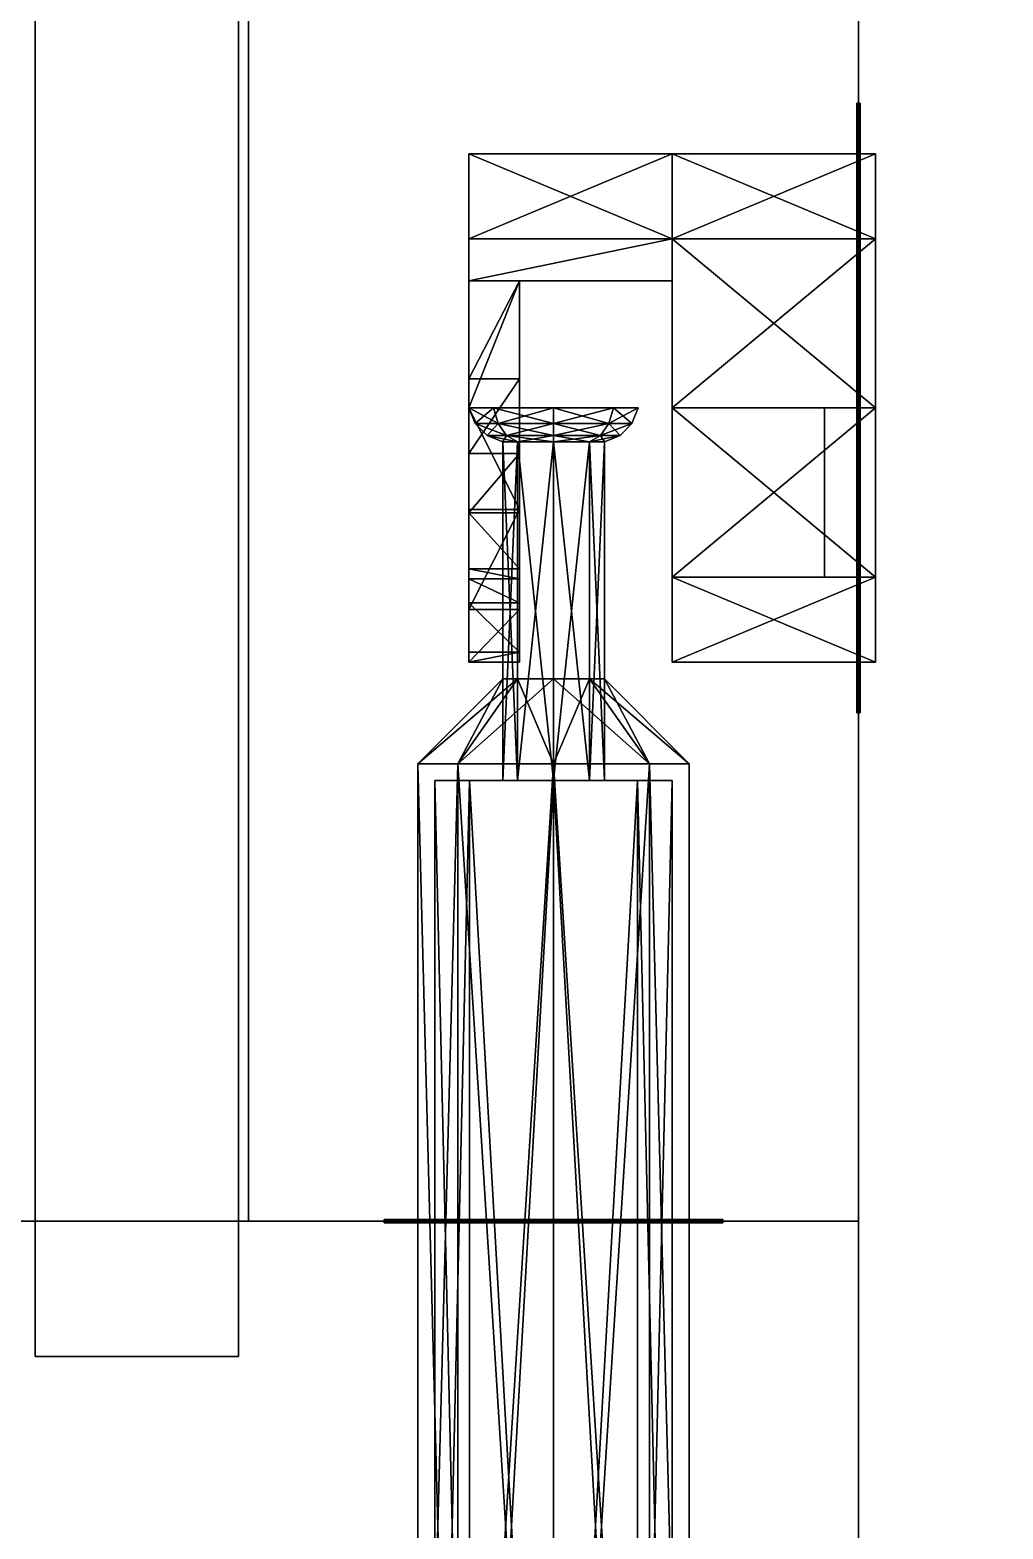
# Model space of a CAD drawing. Extents: x -150 to 2334, y -150 to 2984.
# Drawn here: x 2139.55 to 2168.26, y 767.37 to 811.61 of the extents above; entities that cross this region are included whole.
import ezdxf

# ---------------------------------------------------------------- set-up
doc = ezdxf.new("R2010")
doc.units = 0
for name, color, linetype in [('LAYER0', 7, 'CONTINUOUS'), ('LAYER243', 7, 'CONTINUOUS'), ('LAYER277', 7, 'CONTINUOUS'), ('LAYER310', 7, 'CONTINUOUS'), ('LAYER321', 7, 'CONTINUOUS'), ('LAYER328', 7, 'CONTINUOUS'), ('LAYER5', 7, 'CONTINUOUS'), ('LAYER710', 9, 'CONTINUOUS'), ('LAYER712', 7, 'CONTINUOUS'), ('LAYER713', 7, 'CONTINUOUS'), ('LAYER714', 254, 'CONTINUOUS'), ('LAYER716', 7, 'CONTINUOUS')]:
    doc.layers.add(name, color=color, linetype=linetype)

msp = doc.modelspace()

# ---------------------------------------------------------------- linework, layer by layer
at = {"layer": 'LAYER0', "invisible_edges": 1}
for points in [[(2334, 2984, -5), (-150, -150, -5), (-150, 2984, -5), (2334, 2984, -5)], [(-150, -150, -5), (2334, 2984, -5), (2334, -150, -5), (-150, -150, -5)], [(2334, -150), (-150, 2984), (-150, -150), (2334, -150)], [(-150, 2984), (2334, -150), (2334, 2984), (-150, 2984)]]:
    msp.add_3dface(points, dxfattribs=at)
at = {"layer": 'LAYER243', "invisible_edges": 1}
for points in [[(2164, 776.458), (1614, 758.458), (1614, 776.458), (2164, 776.458)], [(1614, 758.458), (2164, 776.458), (2164, 758.458), (1614, 758.458)], [(2164, 758.458, 2350), (1614, 776.458, 2350), (1614, 758.458, 2350), (2164, 758.458, 2350)], [(1614, 776.458, 2350), (2164, 758.458, 2350), (2164, 776.458, 2350), (1614, 776.458, 2350)], [(1614, 776.458, 2350), (2164, 776.458), (1614, 776.458), (1614, 776.458, 2350)], [(2164, 776.458), (1614, 776.458, 2350), (2164, 776.458, 2350), (2164, 776.458)], [(2164, 776.458), (2164, 758.458, 2350), (2164, 758.458), (2164, 776.458)], [(2164, 758.458, 2350), (2164, 776.458), (2164, 776.458, 2350), (2164, 758.458, 2350)]]:
    msp.add_3dface(points, dxfattribs=at)
at = {"layer": 'LAYER277', "invisible_edges": 1}
for points in [[(2164, 776.455, 80), (1614, 1489.125, 80), (2164, 1489.125, 80), (2164, 776.455, 80)], [(1614, 1489.125, 80), (2164, 776.455, 80), (1614, 776.455, 80), (1614, 1489.125, 80)], [(1614, 776.455, 98), (2164, 1489.125, 98), (1614, 1489.125, 98), (1614, 776.455, 98)], [(2164, 1489.125, 98), (1614, 776.455, 98), (2164, 776.455, 98), (2164, 1489.125, 98)], [(2164, 1489.125, 98), (2164, 776.455, 80), (2164, 1489.125, 80), (2164, 1489.125, 98)], [(2164, 776.455, 80), (2164, 1489.125, 98), (2164, 776.455, 98), (2164, 776.455, 80)], [(2164, 776.455, 80), (1614, 776.455, 98), (1614, 776.455, 80), (2164, 776.455, 80)], [(1614, 776.455, 98), (2164, 776.455, 80), (2164, 776.455, 98), (1614, 776.455, 98)]]:
    msp.add_3dface(points, dxfattribs=at)
at = {"layer": 'LAYER310', "invisible_edges": 1}
for points in [[(2164, 1489.125, 2349), (1614, 776.455, 2349), (2164, 776.455, 2349), (2164, 1489.125, 2349)], [(1614, 776.455, 2349), (2164, 1489.125, 2349), (1614, 1489.125, 2349), (1614, 776.455, 2349)], [(1614, 1489.125, 2331), (2164, 776.455, 2331), (1614, 776.455, 2331), (1614, 1489.125, 2331)], [(2164, 776.455, 2331), (1614, 1489.125, 2331), (2164, 1489.125, 2331), (2164, 776.455, 2331)], [(2164, 776.455, 2331), (2164, 1489.125, 2349), (2164, 776.455, 2349), (2164, 776.455, 2331)], [(2164, 1489.125, 2349), (2164, 776.455, 2331), (2164, 1489.125, 2331), (2164, 1489.125, 2349)], [(2164, 776.455, 2331), (1614, 776.455, 2349), (1614, 776.455, 2331), (2164, 776.455, 2331)], [(1614, 776.455, 2349), (2164, 776.455, 2331), (2164, 776.455, 2349), (1614, 776.455, 2349)]]:
    msp.add_3dface(points, dxfattribs=at)
at = {"layer": 'LAYER321', "invisible_edges": 1}
for points in [[(2139.7, 772.458, 2335), (2139.7, 1493.128, 94), (2139.7, 772.458, 94), (2139.7, 772.458, 2335)], [(2139.7, 1493.128, 94), (2139.7, 772.458, 2335), (2139.7, 1493.128, 2335), (2139.7, 1493.128, 94)], [(2145.7, 772.458, 94), (2139.7, 1493.128, 94), (2145.7, 1493.128, 94), (2145.7, 772.458, 94)], [(2139.7, 1493.128, 94), (2145.7, 772.458, 94), (2139.7, 772.458, 94), (2139.7, 1493.128, 94)], [(2139.7, 772.458, 2335), (2145.7, 1493.128, 2335), (2139.7, 1493.128, 2335), (2139.7, 772.458, 2335)], [(2145.7, 1493.128, 2335), (2139.7, 772.458, 2335), (2145.7, 772.458, 2335), (2145.7, 1493.128, 2335)], [(2145.7, 1493.128, 2335), (2145.7, 772.458, 94), (2145.7, 1493.128, 94), (2145.7, 1493.128, 2335)], [(2145.7, 772.458, 94), (2145.7, 1493.128, 2335), (2145.7, 772.458, 2335), (2145.7, 772.458, 94)], [(2145.7, 772.458, 94), (2139.7, 772.458, 2335), (2139.7, 772.458, 94), (2145.7, 772.458, 94)], [(2139.7, 772.458, 2335), (2145.7, 772.458, 94), (2145.7, 772.458, 2335), (2139.7, 772.458, 2335)]]:
    msp.add_3dface(points, dxfattribs=at)
at = {"layer": 'LAYER328', "invisible_edges": 1}
for points in [[(2146, 776.455, 1154.5), (2164, 1489.125, 1154.5), (2164, 776.455, 1154.5), (2146, 776.455, 1154.5)], [(2164, 1489.125, 1154.5), (2146, 776.455, 1154.5), (2146, 1489.125, 1154.5), (2164, 1489.125, 1154.5)], [(2146, 1489.125, 1274.5), (2164, 776.455, 1274.5), (2164, 1489.125, 1274.5), (2146, 1489.125, 1274.5)], [(2164, 776.455, 1274.5), (2146, 1489.125, 1274.5), (2146, 776.455, 1274.5), (2164, 776.455, 1274.5)], [(2146, 776.455, 1154.5), (2146, 1489.125, 1274.5), (2146, 1489.125, 1154.5), (2146, 776.455, 1154.5)], [(2146, 1489.125, 1274.5), (2146, 776.455, 1154.5), (2146, 776.455, 1274.5), (2146, 1489.125, 1274.5)], [(2164, 776.455, 1274.5), (2164, 1489.125, 1154.5), (2164, 1489.125, 1274.5), (2164, 776.455, 1274.5)], [(2164, 1489.125, 1154.5), (2164, 776.455, 1274.5), (2164, 776.455, 1154.5), (2164, 1489.125, 1154.5)], [(2164, 776.455, 1274.5), (2146, 776.455, 1154.5), (2164, 776.455, 1154.5), (2164, 776.455, 1274.5)], [(2146, 776.455, 1154.5), (2164, 776.455, 1274.5), (2146, 776.455, 1274.5), (2146, 776.455, 1154.5)]]:
    msp.add_3dface(points, dxfattribs=at)
at = {"layer": 'LAYER5'}
for points, invisible_edges in [([(2164, 2814), (2184, 2834), (2164, 20), (2164, 2814)], 3), ([(2184, 0), (2164, 20), (2184, 2834), (2184, 0)], 3), ([(2184, 2834, 100), (2164, 2814, 100), (2184, 0, 100), (2184, 2834, 100)], 3), ([(2164, 2814, 100), (2164, 20), (2164, 20, 100), (2164, 2814, 100)], 1), ([(2164, 20), (2164, 2814, 100), (2164, 2814), (2164, 20)], 1), ([(2164, 20, 100), (2184, 0, 100), (2164, 2814, 100), (2164, 20, 100)], 3)]:
    msp.add_3dface(points, dxfattribs=dict(at, invisible_edges=invisible_edges))
at = {"layer": 'LAYER710'}
for points in [[(2155, 800.458, 1189), (2153.232, 800.458, 1184.732), (2152.5, 800.458, 1186.5), (2155, 800.458, 1189)], [(2155, 800.458, 1189), (2152.5, 800.458, 1186.5), (2153.232, 800.458, 1188.268), (2155, 800.458, 1189)], [(2152.687, 799.9965, 1186.5), (2153.364, 799.9965, 1188.136), (2152.5, 800.458, 1186.5), (2152.687, 799.9965, 1186.5)], [(2152.5, 800.458, 1186.5), (2153.364, 799.9965, 1188.136), (2153.232, 800.458, 1188.268), (2152.5, 800.458, 1186.5)], [(2153.232, 800.458, 1184.732), (2152.687, 799.9965, 1186.5), (2152.5, 800.458, 1186.5), (2153.232, 800.458, 1184.732)], [(2153.364, 799.9965, 1184.864), (2152.687, 799.9965, 1186.5), (2153.232, 800.458, 1184.732), (2153.364, 799.9965, 1184.864)], [(2155, 800.458, 1189), (2155, 800.458, 1184), (2153.232, 800.458, 1184.732), (2155, 800.458, 1189)], [(2153.364, 799.9965, 1188.136), (2155, 799.9965, 1188.814), (2153.232, 800.458, 1188.268), (2153.364, 799.9965, 1188.136)], [(2153.232, 800.458, 1188.268), (2155, 799.9965, 1188.814), (2155, 800.458, 1189), (2153.232, 800.458, 1188.268)], [(2155, 800.458, 1184), (2153.364, 799.9965, 1184.864), (2153.232, 800.458, 1184.732), (2155, 800.458, 1184)], [(2155, 799.9965, 1184.186), (2153.364, 799.9965, 1184.864), (2155, 800.458, 1184), (2155, 799.9965, 1184.186)], [(2157.5, 800.458, 1186.5), (2156.768, 800.458, 1184.732), (2155, 800.458, 1184), (2157.5, 800.458, 1186.5)], [(2157.5, 800.458, 1186.5), (2155, 800.458, 1184), (2156.768, 800.458, 1188.268), (2157.5, 800.458, 1186.5)], [(2156.768, 800.458, 1188.268), (2155, 800.458, 1184), (2155, 800.458, 1189), (2156.768, 800.458, 1188.268)], [(2155, 799.9965, 1188.814), (2156.636, 799.9965, 1188.136), (2155, 800.458, 1189), (2155, 799.9965, 1188.814)], [(2155, 800.458, 1189), (2156.636, 799.9965, 1188.136), (2156.768, 800.458, 1188.268), (2155, 800.458, 1189)], [(2156.636, 799.9965, 1184.864), (2155, 799.9965, 1184.186), (2156.768, 800.458, 1184.732), (2156.636, 799.9965, 1184.864)], [(2156.768, 800.458, 1184.732), (2155, 799.9965, 1184.186), (2155, 800.458, 1184), (2156.768, 800.458, 1184.732)], [(2156.636, 799.9965, 1188.136), (2157.313, 799.9965, 1186.5), (2156.768, 800.458, 1188.268), (2156.636, 799.9965, 1188.136)], [(2157.313, 799.9965, 1186.5), (2156.636, 799.9965, 1184.864), (2157.5, 800.458, 1186.5), (2157.313, 799.9965, 1186.5)], [(2157.5, 800.458, 1186.5), (2156.636, 799.9965, 1184.864), (2156.768, 800.458, 1184.732), (2157.5, 800.458, 1186.5)], [(2156.768, 800.458, 1188.268), (2157.313, 799.9965, 1186.5), (2157.5, 800.458, 1186.5), (2156.768, 800.458, 1188.268)], [(2153.038, 799.6445, 1186.5), (2153.613, 799.6445, 1187.887), (2152.687, 799.9965, 1186.5), (2153.038, 799.6445, 1186.5)], [(2152.687, 799.9965, 1186.5), (2153.613, 799.6445, 1187.887), (2153.364, 799.9965, 1188.136), (2152.687, 799.9965, 1186.5)], [(2153.364, 799.9965, 1184.864), (2153.038, 799.6445, 1186.5), (2152.687, 799.9965, 1186.5), (2153.364, 799.9965, 1184.864)], [(2153.613, 799.6445, 1185.113), (2153.038, 799.6445, 1186.5), (2153.364, 799.9965, 1184.864), (2153.613, 799.6445, 1185.113)], [(2153.613, 799.6445, 1187.887), (2155, 799.6445, 1188.462), (2153.364, 799.9965, 1188.136), (2153.613, 799.6445, 1187.887)], [(2153.364, 799.9965, 1188.136), (2155, 799.6445, 1188.462), (2155, 799.9965, 1188.814), (2153.364, 799.9965, 1188.136)], [(2155, 799.9965, 1184.186), (2153.613, 799.6445, 1185.113), (2153.364, 799.9965, 1184.864), (2155, 799.9965, 1184.186)], [(2155, 799.6445, 1184.538), (2153.613, 799.6445, 1185.113), (2155, 799.9965, 1184.186), (2155, 799.6445, 1184.538)], [(2155, 799.6445, 1188.462), (2156.387, 799.6445, 1187.887), (2155, 799.9965, 1188.814), (2155, 799.6445, 1188.462)], [(2155, 799.9965, 1188.814), (2156.387, 799.6445, 1187.887), (2156.636, 799.9965, 1188.136), (2155, 799.9965, 1188.814)], [(2156.387, 799.6445, 1185.113), (2155, 799.6445, 1184.538), (2156.636, 799.9965, 1184.864), (2156.387, 799.6445, 1185.113)], [(2156.636, 799.9965, 1184.864), (2155, 799.6445, 1184.538), (2155, 799.9965, 1184.186), (2156.636, 799.9965, 1184.864)], [(2156.387, 799.6445, 1187.887), (2156.962, 799.6445, 1186.5), (2156.636, 799.9965, 1188.136), (2156.387, 799.6445, 1187.887)], [(2156.962, 799.6445, 1186.5), (2156.387, 799.6445, 1185.113), (2157.313, 799.9965, 1186.5), (2156.962, 799.6445, 1186.5)], [(2157.313, 799.9965, 1186.5), (2156.387, 799.6445, 1185.113), (2156.636, 799.9965, 1184.864), (2157.313, 799.9965, 1186.5)], [(2156.636, 799.9965, 1188.136), (2156.962, 799.6445, 1186.5), (2157.313, 799.9965, 1186.5), (2156.636, 799.9965, 1188.136)], [(2153.5, 799.458, 1186.5), (2153.939, 799.458, 1187.561), (2153.038, 799.6445, 1186.5), (2153.5, 799.458, 1186.5)], [(2153.038, 799.6445, 1186.5), (2153.939, 799.458, 1187.561), (2153.613, 799.6445, 1187.887), (2153.038, 799.6445, 1186.5)], [(2153.613, 799.6445, 1185.113), (2153.5, 799.458, 1186.5), (2153.038, 799.6445, 1186.5), (2153.613, 799.6445, 1185.113)], [(2153.939, 799.458, 1185.439), (2153.5, 799.458, 1186.5), (2153.613, 799.6445, 1185.113), (2153.939, 799.458, 1185.439)], [(2153.939, 799.458, 1187.561), (2155, 799.458, 1188), (2153.613, 799.6445, 1187.887), (2153.939, 799.458, 1187.561)], [(2153.613, 799.6445, 1187.887), (2155, 799.458, 1188), (2155, 799.6445, 1188.462), (2153.613, 799.6445, 1187.887)], [(2155, 799.6445, 1184.538), (2153.939, 799.458, 1185.439), (2153.613, 799.6445, 1185.113), (2155, 799.6445, 1184.538)], [(2155, 799.458, 1185), (2153.939, 799.458, 1185.439), (2155, 799.6445, 1184.538), (2155, 799.458, 1185)], [(2155, 799.458, 1188), (2156.061, 799.458, 1187.561), (2155, 799.6445, 1188.462), (2155, 799.458, 1188)], [(2155, 799.6445, 1188.462), (2156.061, 799.458, 1187.561), (2156.387, 799.6445, 1187.887), (2155, 799.6445, 1188.462)], [(2156.061, 799.458, 1185.439), (2155, 799.458, 1185), (2156.387, 799.6445, 1185.113), (2156.061, 799.458, 1185.439)], [(2156.387, 799.6445, 1185.113), (2155, 799.458, 1185), (2155, 799.6445, 1184.538), (2156.387, 799.6445, 1185.113)], [(2156.061, 799.458, 1187.561), (2156.5, 799.458, 1186.5), (2156.387, 799.6445, 1187.887), (2156.061, 799.458, 1187.561)], [(2156.5, 799.458, 1186.5), (2156.061, 799.458, 1185.439), (2156.962, 799.6445, 1186.5), (2156.5, 799.458, 1186.5)], [(2156.962, 799.6445, 1186.5), (2156.061, 799.458, 1185.439), (2156.387, 799.6445, 1185.113), (2156.962, 799.6445, 1186.5)], [(2156.387, 799.6445, 1187.887), (2156.5, 799.458, 1186.5), (2156.962, 799.6445, 1186.5), (2156.387, 799.6445, 1187.887)], [(2153.939, 799.458, 1185.439), (2153.939, 789.458, 1185.439), (2153.5, 799.458, 1186.5), (2153.939, 799.458, 1185.439)], [(2153.5, 799.458, 1186.5), (2153.939, 789.458, 1185.439), (2153.5, 789.458, 1186.5), (2153.5, 799.458, 1186.5)], [(2153.5, 799.458, 1186.5), (2153.5, 789.458, 1186.5), (2153.939, 799.458, 1187.561), (2153.5, 799.458, 1186.5)], [(2153.939, 799.458, 1187.561), (2153.5, 789.458, 1186.5), (2153.939, 789.458, 1187.561), (2153.939, 799.458, 1187.561)], [(2155, 799.458, 1185), (2155, 789.458, 1185), (2153.939, 799.458, 1185.439), (2155, 799.458, 1185)], [(2153.939, 799.458, 1185.439), (2155, 789.458, 1185), (2153.939, 789.458, 1185.439), (2153.939, 799.458, 1185.439)], [(2153.939, 799.458, 1187.561), (2153.939, 789.458, 1187.561), (2155, 799.458, 1188), (2153.939, 799.458, 1187.561)], [(2155, 799.458, 1188), (2153.939, 789.458, 1187.561), (2155, 789.458, 1188), (2155, 799.458, 1188)], [(2155, 799.458, 1188), (2155, 789.458, 1188), (2156.061, 799.458, 1187.561), (2155, 799.458, 1188)], [(2156.061, 799.458, 1187.561), (2155, 789.458, 1188), (2156.061, 789.458, 1187.561), (2156.061, 799.458, 1187.561)], [(2156.061, 799.458, 1185.439), (2156.061, 789.458, 1185.439), (2155, 799.458, 1185), (2156.061, 799.458, 1185.439)], [(2155, 799.458, 1185), (2156.061, 789.458, 1185.439), (2155, 789.458, 1185), (2155, 799.458, 1185)], [(2156.061, 799.458, 1187.561), (2156.061, 789.458, 1187.561), (2156.5, 799.458, 1186.5), (2156.061, 799.458, 1187.561)], [(2156.5, 799.458, 1186.5), (2156.061, 789.458, 1187.561), (2156.5, 789.458, 1186.5), (2156.5, 799.458, 1186.5)], [(2156.5, 799.458, 1186.5), (2156.5, 789.458, 1186.5), (2156.061, 799.458, 1185.439), (2156.5, 799.458, 1186.5)], [(2156.061, 799.458, 1185.439), (2156.5, 789.458, 1186.5), (2156.061, 789.458, 1185.439), (2156.061, 799.458, 1185.439)], [(2152.525, 789.458, 1188.975), (2152.525, 789.458, 1184.025), (2151.5, 789.458, 1186.5), (2152.525, 789.458, 1188.975)], [(2152.525, 789.458, 1184.025), (2152.525, 745.458, 1184.025), (2151.5, 745.458, 1186.5), (2152.525, 789.458, 1184.025)], [(2152.525, 789.458, 1184.025), (2151.5, 745.458, 1186.5), (2151.5, 789.458, 1186.5), (2152.525, 789.458, 1184.025)], [(2151.5, 789.458, 1186.5), (2151.5, 745.458, 1186.5), (2152.525, 745.458, 1188.975), (2151.5, 789.458, 1186.5)], [(2151.5, 789.458, 1186.5), (2152.525, 745.458, 1188.975), (2152.525, 789.458, 1188.975), (2151.5, 789.458, 1186.5)], [(2157.475, 789.458, 1188.975), (2155, 789.458, 1183), (2152.525, 789.458, 1184.025), (2157.475, 789.458, 1188.975)], [(2157.475, 789.458, 1188.975), (2152.525, 789.458, 1184.025), (2155, 789.458, 1190), (2157.475, 789.458, 1188.975)], [(2155, 789.458, 1190), (2152.525, 789.458, 1184.025), (2152.525, 789.458, 1188.975), (2155, 789.458, 1190)], [(2155, 789.458, 1183), (2155, 745.458, 1183), (2152.525, 745.458, 1184.025), (2155, 789.458, 1183)], [(2155, 789.458, 1183), (2152.525, 745.458, 1184.025), (2152.525, 789.458, 1184.025), (2155, 789.458, 1183)], [(2152.525, 789.458, 1188.975), (2152.525, 745.458, 1188.975), (2155, 745.458, 1190), (2152.525, 789.458, 1188.975)], [(2152.525, 789.458, 1188.975), (2155, 745.458, 1190), (2155, 789.458, 1190), (2152.525, 789.458, 1188.975)], [(2157.475, 789.458, 1188.975), (2157.475, 789.458, 1184.025), (2155, 789.458, 1183), (2157.475, 789.458, 1188.975)], [(2155, 789.458, 1190), (2155, 745.458, 1190), (2157.475, 745.458, 1188.975), (2155, 789.458, 1190)], [(2155, 789.458, 1190), (2157.475, 745.458, 1188.975), (2157.475, 789.458, 1188.975), (2155, 789.458, 1190)], [(2157.475, 789.458, 1184.025), (2157.475, 745.458, 1184.025), (2155, 745.458, 1183), (2157.475, 789.458, 1184.025)], [(2157.475, 789.458, 1184.025), (2155, 745.458, 1183), (2155, 789.458, 1183), (2157.475, 789.458, 1184.025)], [(2158.5, 789.458, 1186.5), (2157.475, 789.458, 1184.025), (2157.475, 789.458, 1188.975), (2158.5, 789.458, 1186.5)], [(2157.475, 789.458, 1188.975), (2157.475, 745.458, 1188.975), (2158.5, 745.458, 1186.5), (2157.475, 789.458, 1188.975)], [(2157.475, 789.458, 1188.975), (2158.5, 745.458, 1186.5), (2158.5, 789.458, 1186.5), (2157.475, 789.458, 1188.975)], [(2158.5, 789.458, 1186.5), (2158.5, 745.458, 1186.5), (2157.475, 745.458, 1184.025), (2158.5, 789.458, 1186.5)], [(2158.5, 789.458, 1186.5), (2157.475, 745.458, 1184.025), (2157.475, 789.458, 1184.025), (2158.5, 789.458, 1186.5)], [(2150, 776.508, 1191.5), (2160, 776.508, 1191.5), (2150, 776.508, 1181.5), (2150, 776.508, 1191.5)], [(2150, 776.508, 1181.5), (2160, 776.508, 1191.5), (2160, 776.508, 1181.5), (2150, 776.508, 1181.5)], [(2150, 776.408, 1191.5), (2150, 776.508, 1191.5), (2150, 776.408, 1181.5), (2150, 776.408, 1191.5)], [(2150, 776.408, 1181.5), (2150, 776.508, 1191.5), (2150, 776.508, 1181.5), (2150, 776.408, 1181.5)], [(2150, 776.508, 1181.5), (2150, 776.408, 1181.5), (2160, 776.508, 1181.5), (2150, 776.508, 1181.5)], [(2160, 776.508, 1181.5), (2150, 776.408, 1181.5), (2160, 776.408, 1181.5), (2160, 776.508, 1181.5)], [(2160, 776.508, 1191.5), (2160, 776.408, 1191.5), (2150, 776.508, 1191.5), (2160, 776.508, 1191.5)], [(2150, 776.508, 1191.5), (2160, 776.408, 1191.5), (2150, 776.408, 1191.5), (2150, 776.508, 1191.5)], [(2160, 776.408, 1181.5), (2160, 776.508, 1181.5), (2160, 776.408, 1191.5), (2160, 776.408, 1181.5)], [(2160, 776.408, 1191.5), (2160, 776.508, 1181.5), (2160, 776.508, 1191.5), (2160, 776.408, 1191.5)], [(2160, 776.408, 1191.5), (2150, 776.408, 1191.5), (2150, 776.408, 1181.5), (2160, 776.408, 1191.5)], [(2160, 776.408, 1191.5), (2150, 776.408, 1181.5), (2160, 776.408, 1181.5), (2160, 776.408, 1191.5)]]:
    msp.add_3dface(points, dxfattribs=at)
at = {"layer": 'LAYER712', "invisible_edges": 1}
for points in [[(2163, 800.458, 1186.5), (2164, 800.458, 1181.5), (2163, 800.458, 1181.5), (2163, 800.458, 1186.5)], [(2164, 800.458, 1181.5), (2163, 800.458, 1186.5), (2164, 800.458, 1186.5), (2164, 800.458, 1181.5)], [(2163, 795.458, 1181.5), (2164, 800.458, 1181.5), (2164, 795.458, 1181.5), (2163, 795.458, 1181.5)], [(2164, 800.458, 1181.5), (2163, 795.458, 1181.5), (2163, 800.458, 1181.5), (2164, 800.458, 1181.5)], [(2163, 800.458, 1186.5), (2164, 795.458, 1186.5), (2164, 800.458, 1186.5), (2163, 800.458, 1186.5)], [(2164, 795.458, 1186.5), (2163, 800.458, 1186.5), (2163, 795.458, 1186.5), (2164, 795.458, 1186.5)], [(2163, 795.458, 1181.5), (2163, 800.458, 1186.5), (2163, 800.458, 1181.5), (2163, 795.458, 1181.5)], [(2163, 800.458, 1186.5), (2163, 795.458, 1181.5), (2163, 795.458, 1186.5), (2163, 800.458, 1186.5)], [(2164, 795.458, 1186.5), (2164, 800.458, 1181.5), (2164, 800.458, 1186.5), (2164, 795.458, 1186.5)], [(2164, 800.458, 1181.5), (2164, 795.458, 1186.5), (2164, 795.458, 1181.5), (2164, 800.458, 1181.5)], [(2164, 795.458, 1186.5), (2163, 795.458, 1181.5), (2164, 795.458, 1181.5), (2164, 795.458, 1186.5)], [(2163, 795.458, 1181.5), (2164, 795.458, 1186.5), (2163, 795.458, 1186.5), (2163, 795.458, 1181.5)]]:
    msp.add_3dface(points, dxfattribs=at)
at = {"layer": 'LAYER713', "invisible_edges": 1}
for points in [[(2163, 800.458, 1186.5), (2164, 800.458, 1181.5), (2163, 800.458, 1181.5), (2163, 800.458, 1186.5)], [(2164, 800.458, 1181.5), (2163, 800.458, 1186.5), (2164, 800.458, 1186.5), (2164, 800.458, 1181.5)], [(2163, 795.458, 1181.5), (2164, 800.458, 1181.5), (2164, 795.458, 1181.5), (2163, 795.458, 1181.5)], [(2164, 800.458, 1181.5), (2163, 795.458, 1181.5), (2163, 800.458, 1181.5), (2164, 800.458, 1181.5)], [(2163, 800.458, 1186.5), (2164, 795.458, 1186.5), (2164, 800.458, 1186.5), (2163, 800.458, 1186.5)], [(2164, 795.458, 1186.5), (2163, 800.458, 1186.5), (2163, 795.458, 1186.5), (2164, 795.458, 1186.5)], [(2163, 795.458, 1181.5), (2163, 800.458, 1186.5), (2163, 800.458, 1181.5), (2163, 795.458, 1181.5)], [(2163, 800.458, 1186.5), (2163, 795.458, 1181.5), (2163, 795.458, 1186.5), (2163, 800.458, 1186.5)], [(2164, 795.458, 1186.5), (2164, 800.458, 1181.5), (2164, 800.458, 1186.5), (2164, 795.458, 1186.5)], [(2164, 800.458, 1181.5), (2164, 795.458, 1186.5), (2164, 795.458, 1181.5), (2164, 800.458, 1181.5)], [(2164, 795.458, 1186.5), (2163, 795.458, 1181.5), (2164, 795.458, 1181.5), (2164, 795.458, 1186.5)], [(2163, 795.458, 1181.5), (2164, 795.458, 1186.5), (2163, 795.458, 1186.5), (2163, 795.458, 1181.5)]]:
    msp.add_3dface(points, dxfattribs=at)
at = {"layer": 'LAYER714'}
for points in [[(2163.95, 809.458, 1177.5), (2164.05, 809.458, 1177.5), (2163.95, 791.458, 1177.5), (2163.95, 809.458, 1177.5)], [(2163.95, 791.458, 1177.5), (2164.05, 809.458, 1177.5), (2164.05, 791.458, 1177.5), (2163.95, 791.458, 1177.5)], [(2163.95, 809.458, 1195.5), (2164.05, 809.458, 1195.5), (2163.95, 809.458, 1177.5), (2163.95, 809.458, 1195.5)], [(2163.95, 809.458, 1177.5), (2164.05, 809.458, 1195.5), (2164.05, 809.458, 1177.5), (2163.95, 809.458, 1177.5)], [(2164.05, 791.458, 1195.5), (2163.95, 791.458, 1195.5), (2164.05, 809.458, 1195.5), (2164.05, 791.458, 1195.5)], [(2164.05, 809.458, 1195.5), (2163.95, 791.458, 1195.5), (2163.95, 809.458, 1195.5), (2164.05, 809.458, 1195.5)], [(2163.95, 809.458, 1177.5), (2163.95, 791.458, 1177.5), (2163.95, 809.458, 1195.5), (2163.95, 809.458, 1177.5)], [(2163.95, 809.458, 1195.5), (2163.95, 791.458, 1177.5), (2163.95, 791.458, 1195.5), (2163.95, 809.458, 1195.5)], [(2164.05, 809.458, 1195.5), (2164.05, 791.458, 1195.5), (2164.05, 809.458, 1177.5), (2164.05, 809.458, 1195.5)], [(2164.05, 809.458, 1177.5), (2164.05, 791.458, 1195.5), (2164.05, 791.458, 1177.5), (2164.05, 809.458, 1177.5)], [(2152.5, 805.4506, 1181.507), (2152.5, 807.958, 1186.5), (2158.5, 805.4506, 1181.507), (2152.5, 805.4506, 1181.507)], [(2158.5, 805.4506, 1181.507), (2152.5, 807.958, 1186.5), (2158.5, 807.958, 1186.5), (2158.5, 805.4506, 1181.507)], [(2152.5, 807.958, 1186.5), (2152.5, 805.4506, 1191.493), (2158.5, 807.958, 1186.5), (2152.5, 807.958, 1186.5)], [(2158.5, 807.958, 1186.5), (2152.5, 805.4506, 1191.493), (2158.5, 805.4506, 1191.493), (2158.5, 807.958, 1186.5)], [(2152.5, 804.208, 1186.719), (2152.5, 804.208, 1192.446), (2152.5, 807.958, 1186.5), (2152.5, 804.208, 1186.719)], [(2152.5, 807.958, 1186.5), (2152.5, 804.208, 1192.446), (2152.5, 805.4506, 1191.493), (2152.5, 807.958, 1186.5)], [(2152.5, 804.208, 1186.719), (2152.5, 807.958, 1186.5), (2152.5, 804.208, 1180.993), (2152.5, 804.208, 1186.719)], [(2152.5, 804.208, 1180.993), (2152.5, 807.958, 1186.5), (2152.5, 805.4506, 1181.507), (2152.5, 804.208, 1180.993)], [(2158.5, 807.958, 1186.5), (2164.5, 807.958, 1186.5), (2158.5, 805.4506, 1181.507), (2158.5, 807.958, 1186.5)], [(2158.5, 805.4506, 1181.507), (2164.5, 807.958, 1186.5), (2164.5, 805.4506, 1181.507), (2158.5, 805.4506, 1181.507)], [(2158.5, 805.4506, 1191.493), (2158.5, 807.958, 1186.5), (2158.5, 800.458, 1194), (2158.5, 805.4506, 1191.493)], [(2158.5, 800.458, 1194), (2158.5, 807.958, 1186.5), (2158.5, 795.4654, 1191.493), (2158.5, 800.458, 1194)], [(2158.5, 807.958, 1186.5), (2158.5, 805.4506, 1181.507), (2158.5, 795.4654, 1191.493), (2158.5, 807.958, 1186.5)], [(2158.5, 805.4506, 1181.507), (2158.5, 807.958, 1186.5), (2158.5, 804.208, 1180.993), (2158.5, 805.4506, 1181.507)], [(2158.5, 804.208, 1180.993), (2158.5, 807.958, 1186.5), (2158.5, 804.208, 1186.719), (2158.5, 804.208, 1180.993)], [(2158.5, 804.208, 1186.719), (2158.5, 807.958, 1186.5), (2158.5, 804.208, 1192.446), (2158.5, 804.208, 1186.719)], [(2158.5, 804.208, 1192.446), (2158.5, 807.958, 1186.5), (2158.5, 805.4506, 1191.493), (2158.5, 804.208, 1192.446)], [(2158.5, 805.4506, 1191.493), (2164.5, 805.4506, 1191.493), (2158.5, 807.958, 1186.5), (2158.5, 805.4506, 1191.493)], [(2158.5, 807.958, 1186.5), (2164.5, 805.4506, 1191.493), (2164.5, 807.958, 1186.5), (2158.5, 807.958, 1186.5)], [(2164.5, 807.958, 1186.5), (2164.5, 795.4654, 1181.507), (2164.5, 805.4506, 1181.507), (2164.5, 807.958, 1186.5)], [(2164.5, 795.4654, 1191.493), (2164.5, 807.958, 1186.5), (2164.5, 800.458, 1194), (2164.5, 795.4654, 1191.493)], [(2164.5, 800.458, 1194), (2164.5, 807.958, 1186.5), (2164.5, 805.4506, 1191.493), (2164.5, 800.458, 1194)], [(2164.5, 805.4506, 1181.507), (2164.5, 807.958, 1186.5), (2164.5, 792.958, 1186.5), (2164.5, 805.4506, 1181.507)], [(2164.5, 792.958, 1186.5), (2164.5, 807.958, 1186.5), (2164.5, 795.4654, 1191.493), (2164.5, 792.958, 1186.5)], [(2152.5, 805.4506, 1181.507), (2158.5, 805.4506, 1181.507), (2152.5, 804.208, 1180.993), (2152.5, 805.4506, 1181.507)], [(2152.5, 804.208, 1180.993), (2158.5, 805.4506, 1181.507), (2158.5, 804.208, 1180.993), (2152.5, 804.208, 1180.993)], [(2152.5, 805.4506, 1191.493), (2152.5, 804.208, 1192.446), (2158.5, 805.4506, 1191.493), (2152.5, 805.4506, 1191.493)], [(2158.5, 805.4506, 1191.493), (2152.5, 804.208, 1192.446), (2158.5, 804.208, 1192.446), (2158.5, 805.4506, 1191.493)], [(2158.5, 805.4506, 1181.507), (2164.5, 805.4506, 1181.507), (2158.5, 800.458, 1179), (2158.5, 805.4506, 1181.507)], [(2158.5, 800.458, 1179), (2164.5, 805.4506, 1181.507), (2164.5, 800.458, 1179), (2158.5, 800.458, 1179)], [(2158.5, 800.458, 1194), (2164.5, 800.458, 1194), (2158.5, 805.4506, 1191.493), (2158.5, 800.458, 1194)], [(2158.5, 805.4506, 1191.493), (2164.5, 800.458, 1194), (2164.5, 805.4506, 1191.493), (2158.5, 805.4506, 1191.493)], [(2158.5, 792.958, 1186.5), (2158.5, 805.4506, 1181.507), (2158.5, 795.4654, 1181.507), (2158.5, 792.958, 1186.5)], [(2158.5, 795.4654, 1181.507), (2158.5, 805.4506, 1181.507), (2158.5, 800.458, 1179), (2158.5, 795.4654, 1181.507)], [(2158.5, 795.4654, 1191.493), (2158.5, 805.4506, 1181.507), (2158.5, 792.958, 1186.5), (2158.5, 795.4654, 1191.493)], [(2164.5, 805.4506, 1181.507), (2164.5, 795.4654, 1181.507), (2164.5, 800.458, 1179), (2164.5, 805.4506, 1181.507)], [(2164.5, 800.458, 1179), (2164.5, 805.4506, 1181.507), (2164.5, 795.4654, 1181.507), (2164.5, 800.458, 1179)], [(2164.5, 795.4654, 1181.507), (2164.5, 805.4506, 1181.507), (2164.5, 792.958, 1186.5), (2164.5, 795.4654, 1181.507)], [(2164.5, 804.8581, 1186.99), (2164.5, 803.9921, 1187.49), (2164.5, 796.0308, 1186.995), (2164.5, 804.8581, 1186.99)], [(2164.5, 804.8581, 1185.99), (2164.5, 804.8581, 1186.99), (2164.5, 796.0308, 1185.984), (2164.5, 804.8581, 1185.99)], [(2164.5, 796.0308, 1185.984), (2164.5, 804.8581, 1186.99), (2164.5, 796.0308, 1186.995), (2164.5, 796.0308, 1185.984)], [(2164.5, 803.9921, 1185.49), (2164.5, 804.8581, 1185.99), (2164.5, 796.924, 1185.508), (2164.5, 803.9921, 1185.49)], [(2164.5, 796.924, 1185.508), (2164.5, 804.8581, 1185.99), (2164.5, 796.0308, 1185.984), (2164.5, 796.924, 1185.508)], [(2152.5, 804.208, 1190.446), (2154, 804.208, 1190.446), (2152.5, 801.3168, 1191.111), (2152.5, 804.208, 1190.446)], [(2152.5, 801.3168, 1191.111), (2154, 804.208, 1190.446), (2154, 801.3168, 1191.111), (2152.5, 801.3168, 1191.111)], [(2154, 800.458, 1194), (2154, 804.208, 1192.446), (2152.5, 800.458, 1194), (2154, 800.458, 1194)], [(2152.5, 800.458, 1194), (2154, 804.208, 1192.446), (2152.5, 804.208, 1192.446), (2152.5, 800.458, 1194)], [(2154, 804.208, 1192.446), (2154, 804.208, 1190.446), (2152.5, 804.208, 1192.446), (2154, 804.208, 1192.446)], [(2152.5, 804.208, 1192.446), (2154, 804.208, 1190.446), (2152.5, 804.208, 1190.446), (2152.5, 804.208, 1192.446)], [(2152.5, 804.208, 1192.446), (2152.5, 804.208, 1180.993), (2158.5, 804.208, 1192.446), (2152.5, 804.208, 1192.446)], [(2158.5, 804.208, 1192.446), (2152.5, 804.208, 1180.993), (2158.5, 804.208, 1180.993), (2158.5, 804.208, 1192.446)], [(2152.5, 804.208, 1192.446), (2152.5, 804.208, 1190.446), (2152.5, 800.458, 1194), (2152.5, 804.208, 1192.446)], [(2152.5, 800.458, 1194), (2152.5, 804.208, 1190.446), (2152.5, 801.3168, 1191.111), (2152.5, 800.458, 1194)], [(2154, 804.208, 1190.446), (2154, 804.208, 1192.446), (2154, 801.3168, 1191.111), (2154, 804.208, 1190.446)], [(2154, 801.3168, 1191.111), (2154, 804.208, 1192.446), (2154, 800.458, 1194), (2154, 801.3168, 1191.111)], [(2154, 801.3168, 1191.111), (2154, 804.208, 1190.446), (2154, 800.458, 1194), (2154, 801.3168, 1191.111)], [(2154, 800.458, 1194), (2154, 804.208, 1190.446), (2154, 804.208, 1192.446), (2154, 800.458, 1194)], [(2164.5, 796.0308, 1186.995), (2164.5, 803.9921, 1187.49), (2164.5, 796.9036, 1187.507), (2164.5, 796.0308, 1186.995)], [(2152.5, 801.3168, 1191.111), (2154, 801.3168, 1191.111), (2152.5, 799.113, 1190.699), (2152.5, 801.3168, 1191.111)], [(2152.5, 799.113, 1190.699), (2154, 801.3168, 1191.111), (2154, 799.113, 1190.699), (2152.5, 799.113, 1190.699)], [(2152.5, 800.458, 1194), (2152.5, 801.3168, 1191.111), (2152.5, 797.458, 1192.446), (2152.5, 800.458, 1194)], [(2152.5, 797.458, 1192.446), (2152.5, 801.3168, 1191.111), (2152.5, 799.113, 1190.699), (2152.5, 797.458, 1192.446)], [(2154, 800.458, 1194), (2154, 801.3168, 1191.111), (2154, 797.458, 1192.446), (2154, 800.458, 1194)], [(2154, 797.458, 1192.446), (2154, 801.3168, 1191.111), (2154, 799.113, 1190.699), (2154, 797.458, 1192.446)], [(2154, 799.113, 1190.699), (2154, 801.3168, 1191.111), (2154, 797.458, 1192.446), (2154, 799.113, 1190.699)], [(2154, 797.458, 1192.446), (2154, 801.3168, 1191.111), (2154, 800.458, 1194), (2154, 797.458, 1192.446)], [(2164.5, 800.9638, 1190.907), (2164.5, 801.458, 1182.945), (2164.5, 801.4758, 1190.034), (2164.5, 800.9638, 1190.907)], [(2164.5, 800.958, 1182.079), (2164.5, 801.458, 1182.945), (2164.5, 800.9638, 1190.907), (2164.5, 800.958, 1182.079)], [(2164.5, 799.9522, 1190.907), (2164.5, 800.958, 1182.079), (2164.5, 800.9638, 1190.907), (2164.5, 799.9522, 1190.907)], [(2164.5, 799.958, 1182.079), (2164.5, 800.958, 1182.079), (2164.5, 799.9522, 1190.907), (2164.5, 799.958, 1182.079)], [(2152.5, 797.458, 1192.446), (2154, 797.458, 1192.446), (2152.5, 800.458, 1194), (2152.5, 797.458, 1192.446)], [(2152.5, 800.458, 1194), (2154, 797.458, 1192.446), (2154, 800.458, 1194), (2152.5, 800.458, 1194)], [(2158.5, 800.458, 1179), (2164.5, 800.458, 1179), (2158.5, 795.4654, 1181.507), (2158.5, 800.458, 1179)], [(2158.5, 795.4654, 1181.507), (2164.5, 800.458, 1179), (2164.5, 795.4654, 1181.507), (2158.5, 795.4654, 1181.507)], [(2158.5, 795.4654, 1191.493), (2164.5, 795.4654, 1191.493), (2158.5, 800.458, 1194), (2158.5, 795.4654, 1191.493)], [(2158.5, 800.458, 1194), (2164.5, 795.4654, 1191.493), (2164.5, 800.458, 1194), (2158.5, 800.458, 1194)], [(2164.5, 799.458, 1182.945), (2164.5, 799.958, 1182.079), (2164.5, 799.4766, 1190.013), (2164.5, 799.458, 1182.945)], [(2164.5, 799.4766, 1190.013), (2164.5, 799.958, 1182.079), (2164.5, 799.9522, 1190.907), (2164.5, 799.4766, 1190.013)], [(2152.5, 799.113, 1190.699), (2154, 799.113, 1190.699), (2152.5, 797.3577, 1188.554), (2152.5, 799.113, 1190.699)], [(2152.5, 797.3577, 1188.554), (2154, 799.113, 1190.699), (2154, 797.3577, 1188.554), (2152.5, 797.3577, 1188.554)], [(2152.5, 797.458, 1192.446), (2152.5, 799.113, 1190.699), (2152.5, 794.5118, 1189.5), (2152.5, 797.458, 1192.446)], [(2152.5, 794.5118, 1189.5), (2152.5, 799.113, 1190.699), (2152.5, 797.3577, 1188.554), (2152.5, 794.5118, 1189.5)], [(2154, 797.3577, 1188.554), (2154, 799.113, 1190.699), (2154, 794.5118, 1189.5), (2154, 797.3577, 1188.554)], [(2154, 794.5118, 1189.5), (2154, 799.113, 1190.699), (2154, 797.458, 1192.446), (2154, 794.5118, 1189.5)], [(2152.5, 797.458, 1192.446), (2152.5, 794.5118, 1189.5), (2154, 797.458, 1192.446), (2152.5, 797.458, 1192.446)], [(2154, 797.458, 1192.446), (2152.5, 794.5118, 1189.5), (2154, 794.5118, 1189.5), (2154, 797.458, 1192.446)], [(2152.5, 794.5118, 1189.5), (2152.5, 797.3577, 1188.554), (2152.5, 792.958, 1186.5), (2152.5, 794.5118, 1189.5)], [(2152.5, 792.958, 1186.5), (2152.5, 797.3577, 1188.554), (2152.5, 795.708, 1186.5), (2152.5, 792.958, 1186.5)], [(2152.5, 795.708, 1186.5), (2152.5, 797.3577, 1188.554), (2154, 795.708, 1186.5), (2152.5, 795.708, 1186.5)], [(2154, 795.708, 1186.5), (2152.5, 797.3577, 1188.554), (2154, 797.3577, 1188.554), (2154, 795.708, 1186.5)], [(2154, 795.708, 1186.5), (2154, 797.3577, 1188.554), (2154, 792.958, 1186.5), (2154, 795.708, 1186.5)], [(2154, 792.958, 1186.5), (2154, 797.3577, 1188.554), (2154, 794.5118, 1189.5), (2154, 792.958, 1186.5)], [(2152.5, 792.958, 1186.5), (2152.5, 795.708, 1186.5), (2152.5, 793.1044, 1186.146), (2152.5, 792.958, 1186.5)], [(2152.5, 793.1044, 1186.146), (2152.5, 795.708, 1186.5), (2152.5, 795.4151, 1185.793), (2152.5, 793.1044, 1186.146)], [(2152.5, 795.4151, 1185.793), (2152.5, 795.708, 1186.5), (2154, 795.4151, 1185.793), (2152.5, 795.4151, 1185.793)], [(2154, 795.4151, 1185.793), (2152.5, 795.708, 1186.5), (2154, 795.708, 1186.5), (2154, 795.4151, 1185.793)], [(2154, 795.4151, 1185.793), (2154, 795.708, 1186.5), (2154, 793.1044, 1186.146), (2154, 795.4151, 1185.793)], [(2154, 793.1044, 1186.146), (2154, 795.708, 1186.5), (2154, 792.958, 1186.5), (2154, 793.1044, 1186.146)], [(2152.5, 793.1044, 1186.146), (2152.5, 795.4151, 1185.793), (2152.5, 793.2509, 1185.793), (2152.5, 793.1044, 1186.146)], [(2152.5, 793.2509, 1185.793), (2152.5, 795.4151, 1185.793), (2152.5, 794.708, 1184.75), (2152.5, 793.2509, 1185.793)], [(2152.5, 794.708, 1184.75), (2152.5, 795.4151, 1185.793), (2154, 794.708, 1184.75), (2152.5, 794.708, 1184.75)], [(2154, 794.708, 1184.75), (2152.5, 795.4151, 1185.793), (2154, 795.4151, 1185.793), (2154, 794.708, 1184.75)], [(2154, 794.708, 1184.75), (2154, 795.4151, 1185.793), (2154, 793.2509, 1185.793), (2154, 794.708, 1184.75)], [(2154, 793.2509, 1185.793), (2154, 795.4151, 1185.793), (2154, 793.1044, 1186.146), (2154, 793.2509, 1185.793)], [(2158.5, 795.4654, 1181.507), (2164.5, 795.4654, 1181.507), (2158.5, 792.958, 1186.5), (2158.5, 795.4654, 1181.507)], [(2158.5, 792.958, 1186.5), (2164.5, 795.4654, 1181.507), (2164.5, 792.958, 1186.5), (2158.5, 792.958, 1186.5)], [(2158.5, 792.958, 1186.5), (2164.5, 792.958, 1186.5), (2158.5, 795.4654, 1191.493), (2158.5, 792.958, 1186.5)], [(2158.5, 795.4654, 1191.493), (2164.5, 792.958, 1186.5), (2164.5, 795.4654, 1191.493), (2158.5, 795.4654, 1191.493)], [(2152.5, 793.2509, 1185.793), (2152.5, 794.708, 1184.75), (2154, 793.2509, 1185.793), (2152.5, 793.2509, 1185.793)], [(2154, 793.2509, 1185.793), (2152.5, 794.708, 1184.75), (2154, 794.708, 1184.75), (2154, 793.2509, 1185.793)], [(2152.5, 794.5118, 1189.5), (2152.5, 792.958, 1186.5), (2154, 794.5118, 1189.5), (2152.5, 794.5118, 1189.5)], [(2154, 794.5118, 1189.5), (2152.5, 792.958, 1186.5), (2154, 792.958, 1186.5), (2154, 794.5118, 1189.5)], [(2152.5, 793.2509, 1185.793), (2154, 793.2509, 1185.793), (2152.5, 792.958, 1186.5), (2152.5, 793.2509, 1185.793)], [(2152.5, 792.958, 1186.5), (2154, 793.2509, 1185.793), (2154, 792.958, 1186.5), (2152.5, 792.958, 1186.5)], [(2163.95, 791.458, 1177.5), (2164.05, 791.458, 1177.5), (2163.95, 791.458, 1195.5), (2163.95, 791.458, 1177.5)], [(2163.95, 791.458, 1195.5), (2164.05, 791.458, 1177.5), (2164.05, 791.458, 1195.5), (2163.95, 791.458, 1195.5)]]:
    msp.add_3dface(points, dxfattribs=at)
at = {"layer": 'LAYER716'}
for points in [[(2153.5, 792.458, 1250.5), (2153.939, 792.458, 1249.439), (2151, 789.958, 1250.5), (2153.5, 792.458, 1250.5)], [(2151, 789.958, 1250.5), (2153.939, 792.458, 1249.439), (2152.172, 789.958, 1247.672), (2151, 789.958, 1250.5)], [(2152.172, 789.958, 1253.328), (2153.5, 792.458, 1250.5), (2151, 789.958, 1250.5), (2152.172, 789.958, 1253.328)], [(2153.939, 792.458, 1249.439), (2155, 792.458, 1249), (2152.172, 789.958, 1247.672), (2153.939, 792.458, 1249.439)], [(2152.172, 789.958, 1247.672), (2155, 792.458, 1249), (2155, 789.958, 1246.5), (2152.172, 789.958, 1247.672)], [(2153.939, 792.458, 1251.561), (2153.5, 792.458, 1250.5), (2152.172, 789.958, 1253.328), (2153.939, 792.458, 1251.561)], [(2155, 789.958, 1254.5), (2153.939, 792.458, 1251.561), (2152.172, 789.958, 1253.328), (2155, 789.958, 1254.5)], [(2153.939, 792.458, 1251.561), (2153.939, 792.458, 1249.439), (2153.5, 792.458, 1250.5), (2153.939, 792.458, 1251.561)], [(2155, 792.458, 1252), (2153.939, 792.458, 1251.561), (2155, 789.958, 1254.5), (2155, 792.458, 1252)], [(2155, 792.458, 1252), (2155, 792.458, 1249), (2153.939, 792.458, 1251.561), (2155, 792.458, 1252)], [(2155, 792.458, 1249), (2153.939, 792.458, 1249.439), (2153.939, 792.458, 1251.561), (2155, 792.458, 1249)], [(2156.061, 792.458, 1249.439), (2157.828, 789.958, 1247.672), (2155, 792.458, 1249), (2156.061, 792.458, 1249.439)], [(2155, 792.458, 1249), (2157.828, 789.958, 1247.672), (2155, 789.958, 1246.5), (2155, 792.458, 1249)], [(2157.828, 789.958, 1253.328), (2156.061, 792.458, 1251.561), (2155, 789.958, 1254.5), (2157.828, 789.958, 1253.328)], [(2155, 789.958, 1254.5), (2156.061, 792.458, 1251.561), (2155, 792.458, 1252), (2155, 789.958, 1254.5)], [(2156.061, 792.458, 1251.561), (2156.061, 792.458, 1249.439), (2155, 792.458, 1252), (2156.061, 792.458, 1251.561)], [(2156.061, 792.458, 1249.439), (2155, 792.458, 1249), (2155, 792.458, 1252), (2156.061, 792.458, 1249.439)], [(2156.5, 792.458, 1250.5), (2159, 789.958, 1250.5), (2156.061, 792.458, 1249.439), (2156.5, 792.458, 1250.5)], [(2156.061, 792.458, 1249.439), (2159, 789.958, 1250.5), (2157.828, 789.958, 1247.672), (2156.061, 792.458, 1249.439)], [(2157.828, 789.958, 1253.328), (2156.5, 792.458, 1250.5), (2156.061, 792.458, 1251.561), (2157.828, 789.958, 1253.328)], [(2156.5, 792.458, 1250.5), (2156.061, 792.458, 1249.439), (2156.061, 792.458, 1251.561), (2156.5, 792.458, 1250.5)], [(2159, 789.958, 1250.5), (2156.5, 792.458, 1250.5), (2157.828, 789.958, 1253.328), (2159, 789.958, 1250.5)], [(2152.172, 744.958, 1247.672), (2151, 744.958, 1250.5), (2152.172, 789.958, 1247.672), (2152.172, 744.958, 1247.672)], [(2152.172, 789.958, 1247.672), (2151, 744.958, 1250.5), (2151, 789.958, 1250.5), (2152.172, 789.958, 1247.672)], [(2152.172, 789.958, 1253.328), (2151, 789.958, 1250.5), (2152.172, 744.958, 1253.328), (2152.172, 789.958, 1253.328)], [(2152.172, 744.958, 1253.328), (2151, 789.958, 1250.5), (2151, 744.958, 1250.5), (2152.172, 744.958, 1253.328)], [(2155, 744.958, 1246.5), (2152.172, 744.958, 1247.672), (2155, 789.958, 1246.5), (2155, 744.958, 1246.5)], [(2155, 789.958, 1246.5), (2152.172, 744.958, 1247.672), (2152.172, 789.958, 1247.672), (2155, 789.958, 1246.5)], [(2155, 789.958, 1254.5), (2152.172, 789.958, 1253.328), (2155, 744.958, 1254.5), (2155, 789.958, 1254.5)], [(2155, 744.958, 1254.5), (2152.172, 789.958, 1253.328), (2152.172, 744.958, 1253.328), (2155, 744.958, 1254.5)], [(2157.828, 744.958, 1247.672), (2155, 744.958, 1246.5), (2157.828, 789.958, 1247.672), (2157.828, 744.958, 1247.672)], [(2157.828, 789.958, 1247.672), (2155, 744.958, 1246.5), (2155, 789.958, 1246.5), (2157.828, 789.958, 1247.672)], [(2157.828, 789.958, 1253.328), (2155, 789.958, 1254.5), (2157.828, 744.958, 1253.328), (2157.828, 789.958, 1253.328)], [(2157.828, 744.958, 1253.328), (2155, 789.958, 1254.5), (2155, 744.958, 1254.5), (2157.828, 744.958, 1253.328)], [(2159, 789.958, 1250.5), (2159, 744.958, 1250.5), (2157.828, 789.958, 1247.672), (2159, 789.958, 1250.5)], [(2157.828, 789.958, 1247.672), (2159, 744.958, 1250.5), (2157.828, 744.958, 1247.672), (2157.828, 789.958, 1247.672)], [(2159, 789.958, 1250.5), (2157.828, 789.958, 1253.328), (2159, 744.958, 1250.5), (2159, 789.958, 1250.5)], [(2159, 744.958, 1250.5), (2157.828, 789.958, 1253.328), (2157.828, 744.958, 1253.328), (2159, 744.958, 1250.5)], [(2160, 776.508, 1245.5), (2160, 776.408, 1245.5), (2150, 776.508, 1245.5), (2160, 776.508, 1245.5)], [(2150, 776.508, 1245.5), (2160, 776.408, 1245.5), (2150, 776.408, 1245.5), (2150, 776.508, 1245.5)], [(2150, 776.508, 1245.5), (2150, 776.408, 1245.5), (2150, 776.508, 1255.5), (2150, 776.508, 1245.5)], [(2150, 776.508, 1255.5), (2150, 776.408, 1245.5), (2150, 776.408, 1255.5), (2150, 776.508, 1255.5)], [(2150, 776.408, 1255.5), (2160, 776.408, 1255.5), (2150, 776.508, 1255.5), (2150, 776.408, 1255.5)], [(2150, 776.508, 1255.5), (2160, 776.408, 1255.5), (2160, 776.508, 1255.5), (2150, 776.508, 1255.5)], [(2160, 776.508, 1255.5), (2160, 776.508, 1245.5), (2150, 776.508, 1255.5), (2160, 776.508, 1255.5)], [(2150, 776.508, 1255.5), (2160, 776.508, 1245.5), (2150, 776.508, 1245.5), (2150, 776.508, 1255.5)], [(2160, 776.508, 1255.5), (2160, 776.408, 1255.5), (2160, 776.508, 1245.5), (2160, 776.508, 1255.5)], [(2160, 776.508, 1245.5), (2160, 776.408, 1255.5), (2160, 776.408, 1245.5), (2160, 776.508, 1245.5)], [(2160, 776.408, 1245.5), (2160, 776.408, 1255.5), (2150, 776.408, 1245.5), (2160, 776.408, 1245.5)], [(2150, 776.408, 1245.5), (2160, 776.408, 1255.5), (2150, 776.408, 1255.5), (2150, 776.408, 1245.5)]]:
    msp.add_3dface(points, dxfattribs=at)

doc.saveas('drawing.dxf')
